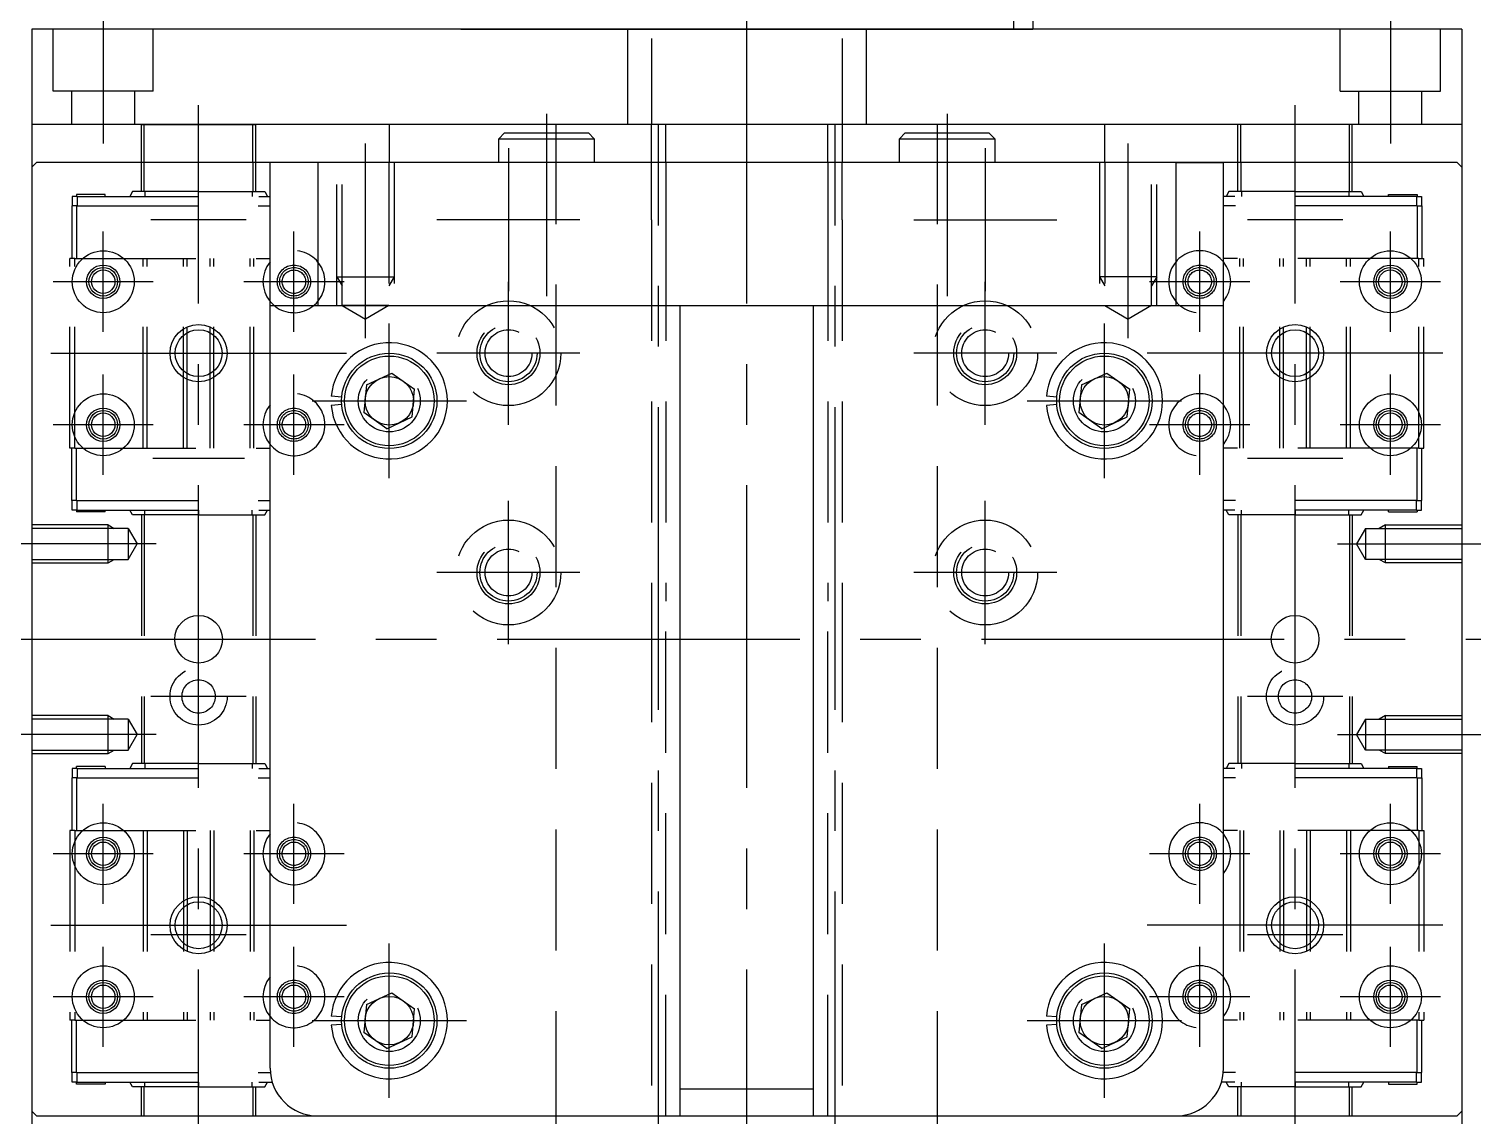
# Model space of a CAD drawing. Extents: x -55 to 555, y -16 to 565.
# Drawn here: x 402.7 to 555, y 116 to 230 of the extents above; entities that cross this region are included whole.
import ezdxf

# ---------------------------------------------------------------- set-up
doc = ezdxf.new("R2010")
doc.units = 0
doc.linetypes.add('CENTER', pattern=[50.8, 31.75, -6.35, 6.35, -6.35])
doc.linetypes.add('DASHED', pattern=[19.05, 12.7, -6.35])
doc.layers.get('0').update_dxf_attribs({"linetype": 'CONTINUOUS'})
doc.layers.add('CENTER', color=1, linetype='CENTER')

msp = doc.modelspace()

# ---------------------------------------------------------------- linework, layer by layer
at = {"color": 1, "linetype": 'CENTER'}
msp.add_line((477.95, 230), (477.95, 275.8), dxfattribs=at)
at = {"color": 7, "linetype": 'CONTINUOUS'}
for p, q in [((505.95, 230), (505.95, 250)), ((507.95, 250), (507.95, 230)), ((552.95, 230), (402.95, 230)), ((402.95, 230), (402.95, 0)), ((447.95, 230), (507.95, 230)), ((507.95, 230), (449.95, 230)), ((552.95, 230), (552.95, 0)), ((552.95, 220), (402.95, 220)), ((414.45, 220), (426.45, 220)), ((414.45, 216), (414.45, 220)), ((414.75, 216), (414.75, 220)), ((426.15, 216), (426.15, 220)), ((426.45, 216), (426.45, 220)), ((440.45, 220), (440.45, 216)), ((467.95, 216), (467.95, 220)), ((469.45, 216), (469.45, 220)), ((486.45, 216), (486.45, 220)), ((487.95, 220), (487.95, 216)), ((515.45, 220), (515.45, 216)), ((541.45, 220), (529.45, 220)), ((529.45, 216), (529.45, 220)), ((529.75, 216), (529.75, 220)), ((541.15, 216), (541.15, 220)), ((541.45, 216), (541.45, 220)), ((451.95, 218.5), (452.55, 219.1)), ((451.95, 218.5), (461.95, 218.5)), ((451.95, 216), (451.95, 218.5)), ((452.55, 219.1), (461.35, 219.1)), ((461.35, 219.1), (461.95, 218.5)), ((461.95, 218.5), (461.95, 216)), ((493.95, 218.5), (494.55, 219.1)), ((493.95, 218.5), (503.95, 218.5)), ((493.95, 216), (493.95, 218.5)), ((494.55, 219.1), (503.35, 219.1)), ((503.35, 219.1), (503.95, 218.5)), ((503.95, 218.5), (503.95, 216)), ((403.45, 216), (402.95, 215.5)), ((403.45, 216), (402.95, 215.5)), ((402.95, 215.5), (402.95, 116.5)), ((402.95, 215.5), (402.95, 116.5)), ((552.45, 216), (403.45, 216)), ((427.95, 121), (427.95, 216)), ((432.95, 216), (427.95, 216)), ((432.95, 216), (432.95, 201)), ((522.95, 216), (522.95, 201)), ((522.95, 216), (527.95, 216)), ((527.95, 121), (527.95, 216)), ((552.45, 216), (552.95, 215.5)), ((552.45, 216), (552.95, 215.5)), ((552.95, 215.5), (552.95, 116.5)), ((552.95, 215.5), (552.95, 116.5)), ((427.95, 201), (527.95, 201)), ((470.95, 116), (470.95, 201)), ((484.95, 116), (484.95, 201)), ((438.05, 192.69), (440.71, 193.92)), ((440.71, 193.92), (443.11, 192.23)), ((513.05, 192.69), (515.71, 193.92)), ((515.71, 193.92), (518.11, 192.23)), ((438.05, 192.69), (437.79, 189.77)), ((442.85, 189.31), (443.11, 192.23)), ((513.05, 192.69), (512.79, 189.77)), ((517.85, 189.31), (518.11, 192.23)), ((435.47, 191.39), (434.37, 191.48)), ((435.47, 190.61), (434.37, 190.52)), ((510.47, 191.39), (509.37, 191.48)), ((510.47, 190.61), (509.37, 190.52)), ((440.19, 188.08), (437.79, 189.77)), ((440.19, 188.08), (442.85, 189.31)), ((515.19, 188.08), (512.79, 189.77)), ((515.19, 188.08), (517.85, 189.31)), ((438.05, 127.69), (440.71, 128.92)), ((440.71, 128.92), (443.11, 127.23)), ((513.05, 127.69), (515.71, 128.92)), ((515.71, 128.92), (518.11, 127.23)), ((435.47, 126.39), (434.37, 126.48)), ((438.05, 127.69), (437.79, 124.77)), ((442.85, 124.31), (443.11, 127.23)), ((510.47, 126.39), (509.37, 126.48)), ((513.05, 127.69), (512.79, 124.77)), ((517.85, 124.31), (518.11, 127.23)), ((435.47, 125.61), (434.37, 125.52)), ((510.47, 125.61), (509.37, 125.52)), ((440.19, 123.08), (437.79, 124.77)), ((440.19, 123.08), (442.85, 124.31)), ((515.19, 123.08), (512.79, 124.77)), ((515.19, 123.08), (517.85, 124.31)), ((470.95, 118.86), (484.95, 118.86)), ((403.45, 116), (402.95, 116.5)), ((403.45, 116), (402.95, 116.5)), ((403.45, 116), (552.45, 116)), ((552.45, 116), (552.95, 116.5)), ((552.45, 116), (552.95, 116.5))]:
    msp.add_line(p, q, dxfattribs=at)
at = {"color": 3, "linetype": 'DASHED'}
for p, q in [((405.2, 223.5), (405.2, 230)), ((415.7, 223.5), (415.7, 230)), ((465.45, 230), (465.45, 220)), ((490.45, 230), (490.45, 220)), ((540.2, 223.5), (540.2, 230)), ((550.7, 223.5), (550.7, 230)), ((467.95, 229), (467.95, 220)), ((487.95, 229), (487.95, 220)), ((415.7, 223.5), (405.2, 223.5)), ((407.15, 220), (407.15, 223.5)), ((413.75, 220), (413.75, 223.5)), ((540.2, 223.5), (550.7, 223.5)), ((542.15, 220), (542.15, 223.5)), ((548.75, 220), (548.75, 223.5)), ((457.95, 0), (457.95, 220)), ((497.95, 0), (497.95, 220)), ((414.45, 212.95), (414.45, 216)), ((414.75, 212.95), (414.75, 216)), ((426.15, 216), (426.15, 212.95)), ((426.45, 212.95), (426.45, 216)), ((434.95, 201), (434.95, 216)), ((435.49, 201), (435.49, 216)), ((440.41, 216), (440.41, 201)), ((440.95, 216), (440.95, 201)), ((467.95, 210), (467.95, 216)), ((467.95, 210), (467.95, 216)), ((469.45, 216), (469.45, 210)), ((469.45, 216), (469.45, 210)), ((486.45, 216), (486.45, 210)), ((486.45, 216), (486.45, 210)), ((487.95, 210), (487.95, 216)), ((487.95, 210), (487.95, 216)), ((514.95, 216), (514.95, 201)), ((515.49, 216), (515.49, 201)), ((520.41, 201), (520.41, 216)), ((520.95, 201), (520.95, 216)), ((529.45, 212.95), (529.45, 216)), ((529.75, 216), (529.75, 212.95)), ((541.15, 212.95), (541.15, 216)), ((541.45, 212.95), (541.45, 216)), ((407.2, 212.45), (407.2, 211.45)), ((407.7, 212.45), (407.2, 212.45)), ((407.65, 212.65), (407.65, 212.45)), ((410.65, 212.65), (407.65, 212.65)), ((407.7, 212.45), (427.95, 212.45)), ((407.7, 212.45), (407.7, 211.45)), ((410.65, 212.45), (410.65, 212.65)), ((413.52, 212.95), (413.22, 212.45)), ((414.82, 212.95), (413.52, 212.95)), ((414.82, 212.95), (414.82, 212.45)), ((420.45, 212.95), (414.82, 212.95)), ((420.45, 212.95), (426.08, 212.95)), ((420.45, 212.45), (420.45, 212.95)), ((426.08, 212.95), (426.08, 212.45)), ((426.08, 212.95), (427.38, 212.95)), ((427.38, 212.95), (427.68, 212.45)), ((548.2, 212.45), (527.95, 212.45)), ((528.52, 212.95), (528.22, 212.45)), ((529.82, 212.95), (528.52, 212.95)), ((529.82, 212.95), (529.82, 212.45)), ((535.45, 212.95), (529.82, 212.95)), ((535.45, 212.95), (541.08, 212.95)), ((535.45, 212.45), (535.45, 212.95)), ((541.08, 212.95), (541.08, 212.45)), ((541.08, 212.95), (542.38, 212.95)), ((542.38, 212.95), (542.68, 212.45)), ((545.25, 212.45), (545.25, 212.65)), ((545.25, 212.65), (548.25, 212.65)), ((548.2, 212.45), (548.2, 211.45)), ((548.2, 212.45), (548.7, 212.45)), ((548.25, 212.65), (548.25, 212.45)), ((548.7, 212.45), (548.7, 211.45)), ((407.65, 211.45), (407.15, 211.45)), ((407.15, 211.45), (407.15, 205.95)), ((407.65, 211.45), (427.95, 211.45)), ((407.65, 211.45), (407.65, 205.95)), ((548.25, 211.45), (527.95, 211.45)), ((548.25, 211.45), (548.25, 205.95)), ((548.25, 211.45), (548.75, 211.45)), ((548.75, 211.45), (548.75, 205.95)), ((467.95, 210), (467.95, 170)), ((467.95, 210), (467.95, 170)), ((469.45, 210), (469.45, 170)), ((469.45, 210), (469.45, 170)), ((486.45, 210), (486.45, 170)), ((486.45, 210), (486.45, 170)), ((487.95, 210), (487.95, 170)), ((487.95, 210), (487.95, 170)), ((406.95, 186.05), (406.95, 205.95)), ((407.45, 205.95), (406.95, 205.95)), ((407.45, 205.95), (427.95, 205.95)), ((407.45, 186.05), (407.45, 205.95)), ((414.65, 186.05), (414.65, 205.95)), ((415.05, 186.05), (415.05, 205.95)), ((418.85, 186.05), (418.85, 205.95)), ((419.25, 186.05), (419.25, 205.95)), ((421.65, 186.05), (421.65, 205.95)), ((422.05, 186.05), (422.05, 205.95)), ((425.85, 186.05), (425.85, 205.95)), ((426.25, 186.05), (426.25, 205.95)), ((548.45, 205.95), (527.95, 205.95)), ((529.65, 186.05), (529.65, 205.95)), ((530.05, 186.05), (530.05, 205.95)), ((533.85, 186.05), (533.85, 205.95)), ((534.25, 186.05), (534.25, 205.95)), ((536.65, 186.05), (536.65, 205.95)), ((537.05, 186.05), (537.05, 205.95)), ((540.85, 186.05), (540.85, 205.95)), ((541.25, 186.05), (541.25, 205.95)), ((548.45, 186.05), (548.45, 205.95)), ((548.45, 205.95), (548.95, 205.95)), ((548.95, 186.05), (548.95, 205.95)), ((434.95, 204), (440.95, 204)), ((434.95, 204), (435.49, 203.06)), ((440.95, 204), (440.41, 203.06)), ((520.95, 204), (514.95, 204)), ((514.95, 204), (515.49, 203.06)), ((520.95, 204), (520.41, 203.06)), ((435.49, 201), (437.95, 199.58)), ((440.41, 201), (435.49, 201)), ((440.41, 201), (437.95, 199.58)), ((515.49, 201), (520.41, 201)), ((515.49, 201), (517.95, 199.58)), ((520.41, 201), (517.95, 199.58)), ((407.45, 186.05), (406.95, 186.05)), ((407.15, 180.55), (407.15, 186.05)), ((407.45, 186.05), (427.95, 186.05)), ((407.65, 180.55), (407.65, 186.05)), ((548.45, 186.05), (527.95, 186.05)), ((548.25, 180.55), (548.25, 186.05)), ((548.45, 186.05), (548.95, 186.05)), ((548.75, 180.55), (548.75, 186.05)), ((407.65, 180.55), (407.15, 180.55)), ((407.2, 179.55), (407.2, 180.55)), ((407.65, 180.55), (427.95, 180.55)), ((407.7, 179.55), (407.7, 180.55)), ((548.25, 180.55), (527.95, 180.55)), ((548.2, 179.55), (548.2, 180.55)), ((548.25, 180.55), (548.75, 180.55)), ((548.7, 179.55), (548.7, 180.55)), ((407.7, 179.55), (407.2, 179.55)), ((407.65, 179.55), (407.65, 179.35)), ((410.65, 179.35), (407.65, 179.35)), ((407.7, 179.55), (427.95, 179.55)), ((410.65, 179.35), (410.65, 179.55)), ((413.52, 179.05), (413.22, 179.55)), ((414.82, 179.05), (413.52, 179.05)), ((414.45, 179.05), (414.45, 152.95)), ((414.75, 179.05), (414.75, 152.95)), ((414.82, 179.05), (414.82, 179.55)), ((420.45, 179.05), (414.82, 179.05)), ((420.45, 179.55), (420.45, 179.05)), ((420.45, 179.05), (426.08, 179.05)), ((426.08, 179.05), (426.08, 179.55)), ((426.08, 179.05), (427.38, 179.05)), ((426.15, 179.05), (426.15, 152.95)), ((426.45, 179.05), (426.45, 152.95)), ((427.38, 179.05), (427.68, 179.55)), ((548.2, 179.55), (527.95, 179.55)), ((528.52, 179.05), (528.22, 179.55)), ((529.82, 179.05), (528.52, 179.05)), ((529.45, 179.05), (529.45, 152.95)), ((529.75, 179.05), (529.75, 152.95)), ((529.82, 179.05), (529.82, 179.55)), ((535.45, 179.05), (529.82, 179.05)), ((535.45, 179.55), (535.45, 179.05)), ((535.45, 179.05), (541.08, 179.05)), ((541.08, 179.05), (541.08, 179.55)), ((541.08, 179.05), (542.38, 179.05)), ((541.15, 179.05), (541.15, 152.95)), ((541.45, 179.05), (541.45, 152.95)), ((542.38, 179.05), (542.68, 179.55)), ((545.25, 179.35), (545.25, 179.55)), ((545.25, 179.35), (548.25, 179.35)), ((548.2, 179.55), (548.7, 179.55)), ((548.25, 179.55), (548.25, 179.35)), ((410.95, 178), (402.95, 178)), ((413.05, 177.62), (402.95, 177.62)), ((410.95, 178), (411.61, 177.62)), ((410.95, 174), (410.95, 178)), ((413.05, 177.62), (413.99, 176)), ((413.05, 177.62), (413.05, 174.38)), ((542.85, 177.62), (541.91, 176)), ((542.85, 177.62), (552.95, 177.62)), ((542.85, 177.62), (542.85, 174.38)), ((544.95, 178), (544.29, 177.62)), ((544.95, 178), (552.95, 178)), ((544.95, 174), (544.95, 178)), ((413.05, 174.38), (413.99, 176)), ((542.85, 174.38), (541.91, 176)), ((402.95, 174.38), (413.05, 174.38)), ((402.95, 174), (410.95, 174)), ((410.95, 174), (411.61, 174.38)), ((552.95, 174.38), (542.85, 174.38)), ((544.95, 174), (544.29, 174.38)), ((552.95, 174), (544.95, 174)), ((467.95, 170), (467.95, 116)), ((469.45, 116), (469.45, 170)), ((486.45, 116), (486.45, 170)), ((487.95, 170), (487.95, 116)), ((410.95, 158), (402.95, 158)), ((413.05, 157.62), (402.95, 157.62)), ((410.95, 158), (411.61, 157.62)), ((410.95, 154), (410.95, 158)), ((413.05, 157.62), (413.99, 156)), ((413.05, 157.62), (413.05, 154.38)), ((542.85, 157.62), (541.91, 156)), ((542.85, 157.62), (552.95, 157.62)), ((542.85, 157.62), (542.85, 154.38)), ((544.95, 158), (544.29, 157.62)), ((544.95, 158), (552.95, 158)), ((544.95, 154), (544.95, 158)), ((413.05, 154.38), (413.99, 156)), ((542.85, 154.38), (541.91, 156)), ((402.95, 154.38), (413.05, 154.38)), ((402.95, 154), (410.95, 154)), ((410.95, 154), (411.61, 154.38)), ((552.95, 154.38), (542.85, 154.38)), ((544.95, 154), (544.29, 154.38)), ((552.95, 154), (544.95, 154)), ((407.2, 152.45), (407.2, 151.45)), ((407.7, 152.45), (407.2, 152.45)), ((407.65, 152.45), (407.65, 152.65)), ((410.65, 152.65), (407.65, 152.65)), ((407.7, 152.45), (427.95, 152.45)), ((407.7, 152.45), (407.7, 151.45)), ((410.65, 152.65), (410.65, 152.45)), ((413.52, 152.95), (413.22, 152.45)), ((414.82, 152.95), (413.52, 152.95)), ((420.45, 152.95), (414.82, 152.95)), ((414.82, 152.95), (414.82, 152.45)), ((420.45, 152.95), (426.08, 152.95)), ((420.45, 152.45), (420.45, 152.95)), ((426.08, 152.95), (427.38, 152.95)), ((426.08, 152.95), (426.08, 152.45)), ((427.38, 152.95), (427.68, 152.45)), ((548.2, 152.45), (527.95, 152.45)), ((528.52, 152.95), (528.22, 152.45)), ((529.82, 152.95), (528.52, 152.95)), ((535.45, 152.95), (529.82, 152.95)), ((529.82, 152.95), (529.82, 152.45)), ((535.45, 152.95), (541.08, 152.95)), ((535.45, 152.45), (535.45, 152.95)), ((541.08, 152.95), (541.08, 152.45)), ((541.08, 152.95), (542.38, 152.95)), ((542.38, 152.95), (542.68, 152.45)), ((545.25, 152.65), (545.25, 152.45)), ((545.25, 152.65), (548.25, 152.65)), ((548.2, 152.45), (548.2, 151.45)), ((548.2, 152.45), (548.7, 152.45)), ((548.25, 152.45), (548.25, 152.65)), ((548.7, 152.45), (548.7, 151.45)), ((407.15, 151.45), (407.15, 145.95)), ((407.65, 151.45), (407.15, 151.45)), ((407.65, 151.45), (427.95, 151.45)), ((407.65, 151.45), (407.65, 145.95)), ((548.25, 151.45), (527.95, 151.45)), ((548.25, 151.45), (548.25, 145.95)), ((548.25, 151.45), (548.75, 151.45)), ((548.75, 151.45), (548.75, 145.95)), ((406.95, 145.95), (406.95, 126.05)), ((407.45, 145.95), (406.95, 145.95)), ((407.45, 145.95), (427.95, 145.95)), ((407.45, 145.95), (407.45, 126.05)), ((414.65, 145.95), (414.65, 126.05)), ((415.05, 145.95), (415.05, 126.05)), ((418.85, 145.95), (418.85, 126.05)), ((419.25, 145.95), (419.25, 126.05)), ((421.65, 145.95), (421.65, 126.05)), ((422.05, 145.95), (422.05, 126.05)), ((425.85, 145.95), (425.85, 126.05)), ((426.25, 145.95), (426.25, 126.05)), ((548.45, 145.95), (527.95, 145.95)), ((529.65, 145.95), (529.65, 126.05)), ((530.05, 145.95), (530.05, 126.05)), ((533.85, 145.95), (533.85, 126.05)), ((534.25, 145.95), (534.25, 126.05)), ((536.65, 145.95), (536.65, 126.05)), ((537.05, 145.95), (537.05, 126.05)), ((540.85, 145.95), (540.85, 126.05)), ((541.25, 145.95), (541.25, 126.05)), ((548.45, 145.95), (548.45, 126.05)), ((548.45, 145.95), (548.95, 145.95)), ((548.95, 145.95), (548.95, 126.05)), ((407.45, 126.05), (406.95, 126.05)), ((407.15, 120.55), (407.15, 126.05)), ((407.45, 126.05), (427.95, 126.05)), ((407.65, 120.55), (407.65, 126.05)), ((548.45, 126.05), (527.95, 126.05)), ((548.25, 120.55), (548.25, 126.05)), ((548.45, 126.05), (548.95, 126.05)), ((548.75, 120.55), (548.75, 126.05)), ((407.65, 120.55), (407.15, 120.55)), ((407.2, 119.55), (407.2, 120.55)), ((407.65, 120.55), (427.97, 120.55)), ((407.7, 119.55), (407.7, 120.55)), ((548.25, 120.55), (527.93, 120.55)), ((548.2, 119.55), (548.2, 120.55)), ((548.25, 120.55), (548.75, 120.55)), ((548.7, 119.55), (548.7, 120.55)), ((407.7, 119.55), (407.2, 119.55)), ((407.65, 119.35), (407.65, 119.55)), ((410.65, 119.35), (407.65, 119.35)), ((407.7, 119.55), (428.17, 119.55)), ((410.65, 119.55), (410.65, 119.35)), ((413.52, 119.05), (413.22, 119.55)), ((414.82, 119.05), (413.52, 119.05)), ((414.45, 116), (414.45, 119.05)), ((414.75, 116), (414.75, 119.05)), ((414.82, 119.05), (414.82, 119.55)), ((420.45, 119.05), (414.82, 119.05)), ((420.45, 119.55), (420.45, 119.05)), ((420.45, 119.05), (426.08, 119.05)), ((426.08, 119.05), (426.08, 119.55)), ((426.08, 119.05), (427.38, 119.05)), ((426.15, 119.05), (426.15, 116)), ((426.45, 116), (426.45, 119.05)), ((427.38, 119.05), (427.68, 119.55)), ((548.2, 119.55), (527.74, 119.55)), ((528.52, 119.05), (528.22, 119.55)), ((529.82, 119.05), (528.52, 119.05)), ((529.45, 116), (529.45, 119.05)), ((529.75, 119.05), (529.75, 116)), ((529.82, 119.05), (529.82, 119.55)), ((535.45, 119.05), (529.82, 119.05)), ((535.45, 119.55), (535.45, 119.05)), ((535.45, 119.05), (541.08, 119.05)), ((541.08, 119.05), (541.08, 119.55)), ((541.08, 119.05), (542.38, 119.05)), ((541.15, 116), (541.15, 119.05)), ((541.45, 116), (541.45, 119.05)), ((542.38, 119.05), (542.68, 119.55)), ((545.25, 119.55), (545.25, 119.35)), ((545.25, 119.35), (548.25, 119.35)), ((548.2, 119.55), (548.7, 119.55)), ((548.25, 119.35), (548.25, 119.55))]:
    msp.add_line(p, q, dxfattribs=at)
at = {"color": 7, "linetype": 'CONTINUOUS'}
for centre, radius in [((410.45, 203.5), 3.25), ((545.45, 203.5), 3.25), ((410.45, 203.5), 1.75), ((410.45, 203.5), 1.23), ((545.45, 203.5), 1.75), ((545.45, 203.5), 1.23), ((420.45, 196), 2.46), ((535.45, 196), 2.46), ((440.45, 191), 5), ((440.45, 191), 4.7), ((515.45, 191), 5), ((515.45, 191), 4.7), ((410.45, 188.5), 3.25), ((545.45, 188.5), 3.25), ((410.45, 188.5), 1.75), ((410.45, 188.5), 1.23), ((545.45, 188.5), 1.75), ((545.45, 188.5), 1.23), ((420.45, 166), 2.5), ((535.45, 166), 2.5), ((410.45, 143.5), 3.25), ((545.45, 143.5), 3.25), ((410.45, 143.5), 1.75), ((410.45, 143.5), 1.23), ((545.45, 143.5), 1.75), ((545.45, 143.5), 1.23), ((420.45, 136), 2.46), ((535.45, 136), 2.46), ((410.45, 128.5), 3.25), ((440.45, 126), 5), ((515.45, 126), 5), ((545.45, 128.5), 3.25), ((410.45, 128.5), 1.75), ((410.45, 128.5), 1.23), ((440.45, 126), 4.7), ((515.45, 126), 4.7), ((545.45, 128.5), 1.75), ((545.45, 128.5), 1.23)]:
    msp.add_circle(centre, radius, dxfattribs=at)
at = {"color": 3, "linetype": 'CONTINUOUS'}
for centre, radius in [((410.45, 203.5), 1.5), ((545.45, 203.5), 1.5), ((420.45, 196), 3), ((535.45, 196), 3), ((410.45, 188.5), 1.5), ((545.45, 188.5), 1.5), ((410.45, 143.5), 1.5), ((545.45, 143.5), 1.5), ((420.45, 136), 3), ((535.45, 136), 3), ((410.45, 128.5), 1.5), ((545.45, 128.5), 1.5)]:
    msp.add_circle(centre, radius, dxfattribs=at)
at = {"color": 3, "linetype": 'DASHED'}
for centre, radius in [((430.45, 203.5), 1.75), ((430.45, 203.5), 1.5), ((430.45, 203.5), 1.23), ((525.45, 203.5), 1.75), ((525.45, 203.5), 1.5), ((525.45, 203.5), 1.23), ((452.95, 196), 5.5), ((502.95, 196), 5.5), ((452.95, 196), 3.3), ((452.95, 196), 3), ((452.95, 196), 2.46), ((502.95, 196), 3.3), ((502.95, 196), 3), ((502.95, 196), 2.46), ((440.45, 191), 3.25), ((515.45, 191), 3.25), ((430.45, 188.5), 1.75), ((430.45, 188.5), 1.5), ((430.45, 188.5), 1.23), ((525.45, 188.5), 1.75), ((525.45, 188.5), 1.5), ((525.45, 188.5), 1.23), ((452.95, 173), 5.5), ((502.95, 173), 5.5), ((452.95, 173), 3.3), ((452.95, 173), 3), ((452.95, 173), 2.46), ((502.95, 173), 3.3), ((502.95, 173), 3), ((502.95, 173), 2.46), ((420.45, 160), 3), ((535.45, 160), 3), ((420.45, 160), 1.75), ((535.45, 160), 1.75), ((430.45, 143.5), 1.75), ((430.45, 143.5), 1.5), ((430.45, 143.5), 1.23), ((525.45, 143.5), 1.75), ((525.45, 143.5), 1.5), ((525.45, 143.5), 1.23), ((430.45, 128.5), 1.75), ((430.45, 128.5), 1.5), ((430.45, 128.5), 1.23), ((525.45, 128.5), 1.75), ((525.45, 128.5), 1.5), ((525.45, 128.5), 1.23), ((440.45, 126), 3.25), ((515.45, 126), 3.25)]:
    msp.add_circle(centre, radius, dxfattribs=at)
for centre in [(440.45, 191), (515.45, 191), (440.45, 126), (515.45, 126)]:
    msp.add_circle(centre, 2.54)
for centre, start, end in [((430.45, 203.5), 219.7151, 140.2849), ((525.45, 203.5), 39.7151, 320.2849), ((430.45, 188.5), 219.7151, 140.2849), ((525.45, 188.5), 39.7151, 320.2849), ((430.45, 143.5), 219.7151, 140.2849), ((525.45, 143.5), 39.7151, 320.2849), ((430.45, 128.5), 219.7151, 140.2849), ((525.45, 128.5), 39.7151, 320.2849)]:
    msp.add_arc(centre, 3.25, start, end, dxfattribs=at)
at = {"color": 7, "linetype": 'CONTINUOUS'}
for centre, radius, start, end in [((430.45, 203.5), 3.25, 140.2849, 219.7151), ((525.45, 203.5), 3.25, 320.2849, 39.7151), ((440.45, 191), 6.1, 184.5, 175.5), ((515.45, 191), 6.1, 184.5, 175.5), ((430.45, 188.5), 3.25, 140.2849, 219.7151), ((525.45, 188.5), 3.25, 320.2849, 39.7151), ((430.45, 143.5), 3.25, 140.2849, 219.7151), ((525.45, 143.5), 3.25, 320.2849, 39.7151), ((440.45, 126), 6.1, 184.5, 175.5), ((515.45, 126), 6.1, 184.5, 175.5), ((430.45, 128.5), 3.25, 140.2849, 219.7151), ((525.45, 128.5), 3.25, 320.2849, 39.7151), ((432.95, 121), 5, 180, 270), ((522.95, 121), 5, 270, 360)]:
    msp.add_arc(centre, radius, start, end, dxfattribs=at)
at = {"layer": 'CENTER', "color": 1, "linetype": 'CENTER'}
for p, q in [((477.95, -2), (477.95, 275.8)), ((410.45, 232), (410.45, 218)), ((545.45, 232), (545.45, 218)), ((420.45, -2), (420.45, 222)), ((456.95, 221.1), (456.95, 202)), ((498.95, 221.1), (498.95, 202)), ((535.45, -2), (535.45, 222)), ((468.7, 57), (468.7, 220)), ((487.2, 57), (487.2, 220)), ((437.95, 197.58), (437.95, 218)), ((517.95, 197.58), (517.95, 218)), ((452.95, 217.5), (452.95, 202.5)), ((502.95, 217.5), (502.95, 202.5)), ((410.45, 198.25), (410.45, 208.75)), ((425.45, 210), (415.45, 210)), ((430.45, 198.25), (430.45, 208.75)), ((460.45, 210), (445.45, 210)), ((495.45, 210), (510.45, 210)), ((525.45, 198.25), (525.45, 208.75)), ((540.45, 210), (530.45, 210)), ((545.45, 198.25), (545.45, 208.75)), ((415.7, 203.5), (405.2, 203.5)), ((435.7, 203.5), (425.2, 203.5)), ((452.95, 188.5), (452.95, 203.5)), ((502.95, 188.5), (502.95, 203.5)), ((530.7, 203.5), (520.2, 203.5)), ((550.7, 203.5), (540.2, 203.5)), ((440.45, 182.9), (440.45, 199.1)), ((515.45, 182.9), (515.45, 199.1)), ((404.95, 196), (435.95, 196)), ((460.45, 196), (445.45, 196)), ((510.45, 196), (495.45, 196)), ((550.95, 196), (519.95, 196)), ((410.45, 183.25), (410.45, 193.75)), ((430.45, 183.25), (430.45, 193.75)), ((525.45, 183.25), (525.45, 193.75)), ((545.45, 183.25), (545.45, 193.75)), ((432.35, 191), (448.55, 191)), ((507.35, 191), (523.55, 191)), ((415.7, 188.5), (405.2, 188.5)), ((435.7, 188.5), (425.2, 188.5)), ((530.7, 188.5), (520.2, 188.5)), ((550.7, 188.5), (540.2, 188.5)), ((415.65, 185), (425.25, 185)), ((530.45, 185), (540.45, 185)), ((452.95, 165.5), (452.95, 180.5)), ((502.95, 165.5), (502.95, 180.5)), ((415.99, 176), (400.95, 176)), ((539.91, 176), (554.95, 176)), ((460.45, 173), (445.45, 173)), ((510.45, 173), (495.45, 173)), ((400.95, 166), (554.95, 166)), ((425.45, 160), (415.45, 160)), ((540.45, 160), (530.45, 160)), ((415.99, 156), (400.95, 156)), ((539.91, 156), (554.95, 156)), ((410.45, 138.25), (410.45, 148.75)), ((430.45, 138.25), (430.45, 148.75)), ((525.45, 138.25), (525.45, 148.75)), ((545.45, 138.25), (545.45, 148.75)), ((415.7, 143.5), (405.2, 143.5)), ((435.7, 143.5), (425.2, 143.5)), ((530.7, 143.5), (520.2, 143.5)), ((550.7, 143.5), (540.2, 143.5)), ((404.95, 136), (435.95, 136)), ((550.95, 136), (519.95, 136)), ((425.45, 135), (415.45, 135)), ((440.45, 117.9), (440.45, 134.1)), ((515.45, 117.9), (515.45, 134.1)), ((540.45, 135), (530.45, 135)), ((410.45, 123.25), (410.45, 133.75)), ((430.45, 123.25), (430.45, 133.75)), ((525.45, 123.25), (525.45, 133.75)), ((545.45, 123.25), (545.45, 133.75)), ((415.7, 128.5), (405.2, 128.5)), ((435.7, 128.5), (425.2, 128.5)), ((530.7, 128.5), (520.2, 128.5)), ((550.7, 128.5), (540.2, 128.5)), ((432.35, 126), (448.55, 126)), ((507.35, 126), (523.55, 126))]:
    msp.add_line(p, q, dxfattribs=at)

doc.saveas('drawing.dxf')
